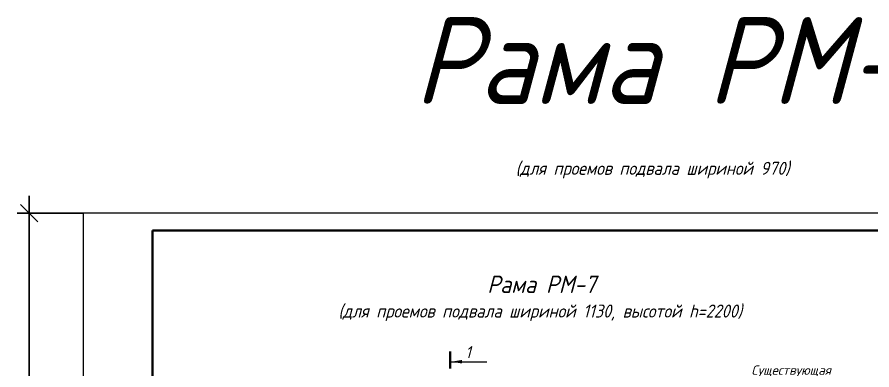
# Model space of a CAD drawing. Header units: millimetres. Extents: x 749182 to 2267578, y 70462 to 311449.
# Drawn here: x 2070084 to 2075005, y 148796 to 150829 of the extents above; entities that cross this region are included whole.
import ezdxf
from ezdxf.enums import TextEntityAlignment as Align

# ---------------------------------------------------------------- set-up
doc = ezdxf.new("R2010")
doc.units = ezdxf.units.MM
doc.layers.get('Defpoints').update_dxf_attribs({"color": 255})
doc.layers.add('Размер', color=7, linetype='Continuous', lineweight=13)
doc.layers.add('Текст', color=7, linetype='Continuous')
doc.styles.add('GOST', font='', dxfattribs={"width": 0.8, "oblique": 10})
doc.styles.add('GOST 2.304_new', font='isocpeur.ttf', dxfattribs={"width": 0.9, "oblique": 15})
doc.styles.add('БДА100', font='romand.shx', dxfattribs={"width": 0.7})
doc.styles.add('М2', font='isocpeui.ttf')
doc.styles.get('GOST').set_extended_font_data('GOST type A')
doc.dimstyles.new('БДА1', dxfattribs={"dimtxt": 2, "dimasz": 1, "dimexe": 0.7, "dimexo": 0, "dimgap": 0.8, "dimtad": 1, "dimdec": 0, "dimrnd": 1, "dimzin": 0, "dimdsep": 46, "dimtxsty": 'БДА100', "dimblk": 'OBLIQUE', "dimcen": 2, "dimdle": 1, "dimadec": 0, "dimazin": 0, "dimtfac": 1, "dimtdec": 0, "dimtmove": 1, "dimatfit": 3, "dimldrblk": 'NONE', "dimfxl": 0, "dimtolj": 1, "dimtzin": 0, "dimlwd": -1, "dimlwe": -1, "dimarcsym": 0})

# ---------------------------------------------------------------- blocks, each defined once
blk = doc.blocks.new('_Oblique')
at = {"color": 0, "linetype": 'ByBlock', "lineweight": -2}
blk.add_line((-0.5, -0.5), (0.5, 0.5), dxfattribs=at)
blk = doc.blocks.new('*D715')
at = {"layer": 'Defpoints', "color": 0, "transparency": 16777216}
for p, q in [((-15.52, -5), (-15.52, 425)), ((0, 420), (-19.02, 420)), ((0, 0), (-19.02, 0))]:
    blk.add_line(p, q, dxfattribs=at)
for p in [(-15.52, 420), (0, 420), (0, 0)]:
    blk.add_point(p, dxfattribs=at)
at = {"layer": 'Defpoints', "color": 0, "transparency": 16777216, "xscale": 5, "yscale": 5, "zscale": 5}
for p, rotation in [((-15.52, 420), 90), ((-15.52, 0), 270)]:
    blk.add_blockref('_Oblique', p, dxfattribs=dict(at, rotation=rotation))
at = {"layer": 'Defpoints', "color": 0, "lineweight": 0, "transparency": 16777216, "insert": (-24.52, 148.5), "char_height": 10, "attachment_point": 5, "rotation": 90, "style": 'БДА100'}
blk.add_mtext('\\A1;420', dxfattribs=at)
blk = doc.blocks.new('_None')
blk = doc.blocks.new('*U713')
at = {"color": 44, "lineweight": 20, "ltscale": 10}
for p, q in [((594, 420), (0, 420)), ((0, 420), (0, 0))]:
    blk.add_line(p, q, dxfattribs=at)
at = {"color": 137, "lineweight": 35, "ltscale": 10}
for p, q in [((589, 415), (20, 415)), ((20, 415), (20, 5))]:
    blk.add_line(p, q, dxfattribs=at)
at = {"color": 44, "lineweight": 13, "style": 'GOST', "oblique": 10, "width": 0.8}
for tag in ['ФОРМАТВЕРТ', 'ФОРМАТГОРИЗ']:
    blk.add_attdef(tag, (542.98, 1.6), '', height=2, dxfattribs=at)
at = {"layer": 'Defpoints', "color": 251, "lineweight": 0}
dim = blk.add_linear_dim(base=(-15.52, 420), p1=(0, 0), p2=(0, 420), angle=90, dimstyle='БДА1', override={"dimscale": 5}, dxfattribs=at)
dim.commit()
dim.dimension.update_dxf_attribs({"geometry": '*D715', "text_midpoint": (-15.52, 148.5), "dimtype": 128})

msp = doc.modelspace()

# ---------------------------------------------------------------- linework, layer by layer
at = {"layer": 'Размер', "linetype": 'Continuous', "ltscale": 20}
msp.add_line((2072584.7424, 148843.4643), (2072787.6613, 148843.4643), dxfattribs=at)
at = {"layer": 'Размер', "linetype": 'Continuous', "ltscale": 20, "const_width": 14}
msp.add_lwpolyline([(2072577.7424, 148903.4643), (2072577.7424, 148803.4643)], dxfattribs=at)
at = {"layer": 'Размер', "linetype": 'Continuous', "ltscale": 20}
msp.add_solid([(2072584.7424, 148843.4643), (2072644.8324, 148853.5199), (2072644.8324, 148833.4087)], dxfattribs=at)

# ---------------------------------------------------------------- block references
at = {"xscale": 20, "yscale": 20, "zscale": 20}
msp.add_blockref('*U713', (2070464.6645, 141298.5278), dxfattribs=at)

# ---------------------------------------------------------------- texts
at = {"layer": 'Размер', "linetype": 'Continuous', "ltscale": 20, "style": 'GOST 2.304_new', "oblique": 15, "width": 0.9}
msp.add_text('1', height=70, dxfattribs=at).set_placement((2072664.7424, 148863.4643))
at = {"layer": 'Текст', "ltscale": 20, "style": 'М2'}
msp.add_text('Существующая', height=54, dxfattribs=at).set_placement((2074540.6537, 148768.2165), align=Align.CENTER)
at = {"layer": 'Текст', "lineweight": 30, "ltscale": 20, "char_height": 100, "attachment_point": 1, "style": 'GOST 2.304_new'}
for s, width, insert in [('\\pi488.453;{\\H5x;Рама РМ-7 \\P\\pi1073.019;\\H0.15x;(для проемов подвала шириной 970)}', 4169.856161, (2071881.0844, 150828.6499)), ('\\pi909.88042;Рама РМ-7{\\H0.75x; \\P\\pi52.60794;(для проемов подвала шириной 1130, высотой h=2200)}', 2476.350679, (2071881.0844, 149339.5312))]:
    msp.add_mtext_dynamic_manual_height_columns(s, width=width, gutter_width=125, heights=[0], dxfattribs=dict(at, insert=insert))

doc.saveas('drawing.dxf')
